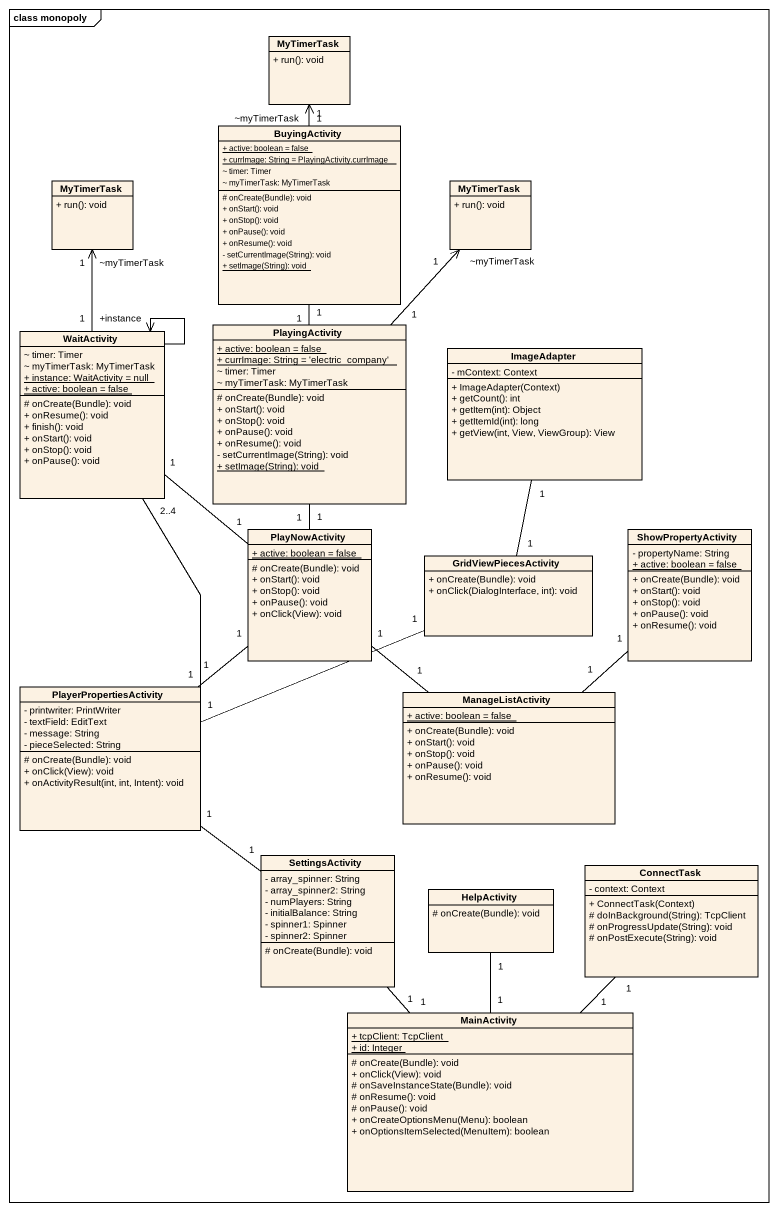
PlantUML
@startuml
mainframe class monopoly
hide circle
hide empty members
skinparam classAttributeIconSize 0
class MyTimerTask {
  + run(): void
}
class BuyingActivity {
  {static} + active: boolean = false
  {static} + currImage: String = PlayingActivity.currImage
  ~ timer: Timer
  ~ myTimerTask: MyTimerTask
  # onCreate(Bundle): void
  + onStart(): void
  + onStop(): void
  + onPause(): void
  + onResume(): void
  - setCurrentImage(String): void
  {static} + setImage(String): void
}
class "MyTimerTask" as MyTimerTask_2 {
  + run(): void
}
class "MyTimerTask" as MyTimerTask_3 {
  + run(): void
}
class WaitActivity {
  ~ timer: Timer
  ~ myTimerTask: MyTimerTask
  {static} + instance: WaitActivity = null
  {static} + active: boolean = false
  # onCreate(Bundle): void
  + onResume(): void
  + finish(): void
  + onStart(): void
  + onStop(): void
  + onPause(): void
}
class PlayingActivity {
  {static} + active: boolean = false
  {static} + currImage: String = 'electric_company'
  ~ timer: Timer
  ~ myTimerTask: MyTimerTask
  # onCreate(Bundle): void
  + onStart(): void
  + onStop(): void
  + onPause(): void
  + onResume(): void
  - setCurrentImage(String): void
  {static} + setImage(String): void
}
class ImageAdapter {
  - mContext: Context
  + ImageAdapter(Context)
  + getCount(): int
  + getItem(int): Object
  + getItemId(int): long
  + getView(int, View, ViewGroup): View
}
class PlayNowActivity {
  {static} + active: boolean = false
  # onCreate(Bundle): void
  + onStart(): void
  + onStop(): void
  + onPause(): void
  + onClick(View): void
}
class GridViewPiecesActivity {
  + onCreate(Bundle): void
  + onClick(DialogInterface, int): void
}
class ShowPropertyActivity {
  - propertyName: String
  {static} + active: boolean = false
  + onCreate(Bundle): void
  + onStart(): void
  + onStop(): void
  + onPause(): void
  + onResume(): void
}
class PlayerPropertiesActivity {
  - printwriter: PrintWriter
  - textField: EditText
  - message: String
  - pieceSelected: String
  # onCreate(Bundle): void
  + onClick(View): void
  + onActivityResult(int, int, Intent): void
}
class ManageListActivity {
  {static} + active: boolean = false
  + onCreate(Bundle): void
  + onStart(): void
  + onStop(): void
  + onPause(): void
  + onResume(): void
}
class SettingsActivity {
  - array_spinner: String
  - array_spinner2: String
  - numPlayers: String
  - initialBalance: String
  - spinner1: Spinner
  - spinner2: Spinner
  # onCreate(Bundle): void
}
class HelpActivity {
  # onCreate(Bundle): void
}
class ConnectTask {
  - context: Context
  + ConnectTask(Context)
  # doInBackground(String): TcpClient
  # onProgressUpdate(String): void
  # onPostExecute(String): void
}
class MainActivity {
  {static} + tcpClient: TcpClient
  {static} + id: Integer
  # onCreate(Bundle): void
  + onClick(View): void
  # onSaveInstanceState(Bundle): void
  # onResume(): void
  # onPause(): void
  + onCreateOptionsMenu(Menu): boolean
  + onOptionsItemSelected(MenuItem): boolean
}
BuyingActivity "1" -up-> "~myTimerTask\n1" MyTimerTask
WaitActivity "1" -up-> "~myTimerTask\n1" MyTimerTask_2
WaitActivity --> "+instance" WaitActivity
PlayingActivity "1" -up- "1" BuyingActivity
PlayingActivity "1" -up-> "~myTimerTask\n1" MyTimerTask_3
PlayNowActivity "1" -up- "1" WaitActivity
PlayNowActivity "1" -up- "1" PlayingActivity
GridViewPiecesActivity "1" -up- "1" ImageAdapter
PlayerPropertiesActivity "1" -up- "2..4" WaitActivity
PlayerPropertiesActivity "1" -up- "1" PlayNowActivity
PlayerPropertiesActivity "1" -right- "1" GridViewPiecesActivity
ManageListActivity "1" -up- "1" PlayNowActivity
ManageListActivity "1" -up- "1" ShowPropertyActivity
SettingsActivity "1" -up- "1" PlayerPropertiesActivity
MainActivity "1" -up- "1" SettingsActivity
MainActivity "1" -up- "1" HelpActivity
MainActivity "1" -up- "1" ConnectTask
@enduml
